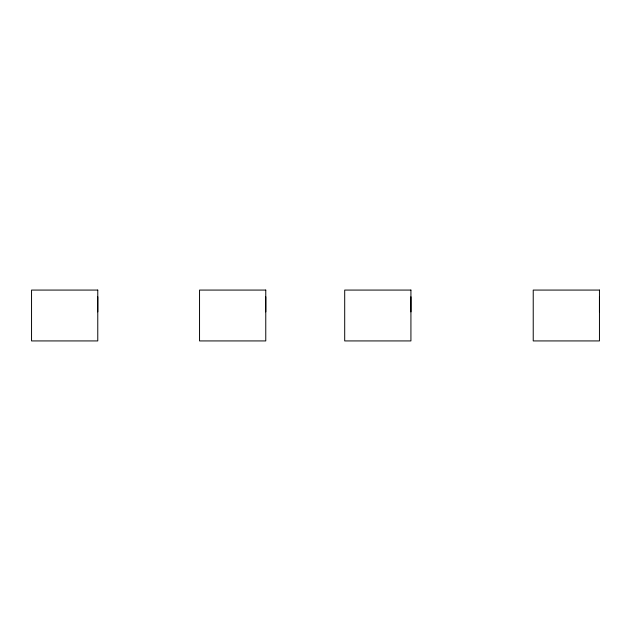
<?xml version="1.0" encoding="UTF-8"?>
<svg xmlns="http://www.w3.org/2000/svg" width="631" height="631" viewBox="0 0 631 631"><rect width="100%" height="100%" fill="white"/><g stroke="black" fill="none" stroke-linecap="round" stroke-linejoin="round"><path stroke-width="0.95" d="M97.773 296.791L97.773 311.88M265.769 296.791L265.769 311.88M410.923 296.791L410.923 311.88M599.45 296.791L599.45 311.88M97.773 290.071L31.55 290.071L31.55 340.929L97.773 340.929L97.773 290.071M265.769 290.071L199.546 290.071L199.546 340.929L265.769 340.929L265.769 290.071M410.923 290.071L344.7 290.071L344.7 340.929L410.923 340.929L410.923 290.071M599.45 290.071L533.227 290.071L533.227 340.929L599.45 340.929L599.45 290.071"/></g></svg>
